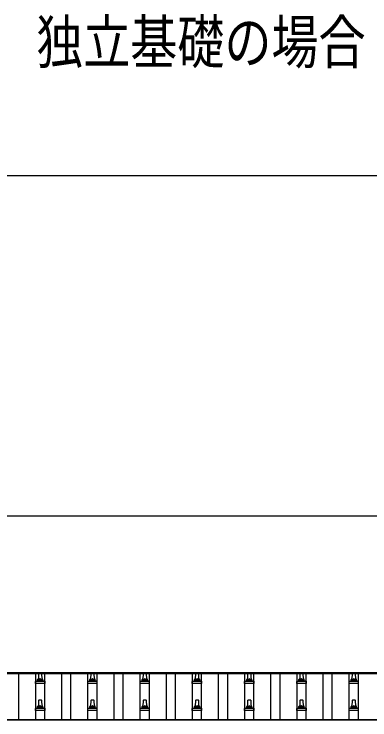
# Model space of a CAD drawing. Units: millimetres, scale not verified. Extents: x -21025 to 21025, y -14850 to 14850.
# Drawn here: x -14191 to -12830, y -3856 to -1154 of the extents above; entities that cross this region are included whole.
import ezdxf
from ezdxf.enums import TextEntityAlignment as Align

# ---------------------------------------------------------------- set-up
doc = ezdxf.new("R2010")
doc.units = ezdxf.units.MM
doc.header["$LTSCALE"] = 60
for name, color, linetype in [('0-2_USER1', 3, 'Continuous'), ('0-3_YKK_11', 7, 'Continuous'), ('0-5_YKK_13', 4, 'Continuous'), ('0-6_YKK_A1', 4, 'Continuous'), ('0-7_YKK_D', 6, 'Continuous')]:
    doc.layers.add(name, color=color, linetype=linetype)
doc.styles.add('ＭＳ ゴシック', font='')
doc.styles.get('ＭＳ ゴシック').set_extended_font_data('MS Gothic')

msp = doc.modelspace()

# ---------------------------------------------------------------- linework, layer by layer
at = {"layer": '0-3_YKK_11'}
msp.add_line((1916.61, -1773.22), (-19335.69, -1773.22), dxfattribs=at)
at = {"layer": '0-5_YKK_13'}
for p, q in [((-14101.4, -3705.62), (-14101.4, -3701.41)), ((-14100.4, -3701.41), (-14082.4, -3701.41)), ((-14097.4, -3701.41), (-14096.67, -3677.88)), ((-14095.68, -3676.91), (-14087.13, -3676.91)), ((-14086.13, -3677.88), (-14085.4, -3701.41)), ((-14081.4, -3705.62), (-14081.4, -3701.41)), ((-13901.4, -3705.62), (-13901.4, -3701.41)), ((-13900.4, -3701.41), (-13882.4, -3701.41)), ((-13897.4, -3701.41), (-13896.67, -3677.88)), ((-13895.68, -3676.91), (-13887.13, -3676.91)), ((-13886.13, -3677.88), (-13885.4, -3701.41)), ((-13881.4, -3705.62), (-13881.4, -3701.41)), ((-13701.4, -3705.62), (-13701.4, -3701.41)), ((-13700.4, -3701.41), (-13682.4, -3701.41)), ((-13697.4, -3701.41), (-13696.67, -3677.88)), ((-13695.68, -3676.91), (-13687.13, -3676.91)), ((-13686.13, -3677.88), (-13685.4, -3701.41)), ((-13681.4, -3705.62), (-13681.4, -3701.41)), ((-13501.4, -3705.62), (-13501.4, -3701.41)), ((-13500.4, -3701.41), (-13482.4, -3701.41)), ((-13497.4, -3701.41), (-13496.67, -3677.88)), ((-13495.68, -3676.91), (-13487.13, -3676.91)), ((-13486.13, -3677.88), (-13485.4, -3701.41)), ((-13481.4, -3705.62), (-13481.4, -3701.41)), ((-13301.4, -3705.62), (-13301.4, -3701.41)), ((-13300.4, -3701.41), (-13282.4, -3701.41)), ((-13297.4, -3701.41), (-13296.67, -3677.88)), ((-13295.68, -3676.91), (-13287.13, -3676.91)), ((-13286.13, -3677.88), (-13285.4, -3701.41)), ((-13281.4, -3705.62), (-13281.4, -3701.41)), ((-13101.4, -3705.62), (-13101.4, -3701.41)), ((-13100.4, -3701.41), (-13082.4, -3701.41)), ((-13097.4, -3701.41), (-13096.67, -3677.88)), ((-13095.68, -3676.91), (-13087.13, -3676.91)), ((-13086.13, -3677.88), (-13085.4, -3701.41)), ((-13081.4, -3705.62), (-13081.4, -3701.41)), ((-12901.4, -3705.62), (-12901.4, -3701.41)), ((-12900.4, -3701.41), (-12882.4, -3701.41)), ((-12897.4, -3701.41), (-12896.67, -3677.88)), ((-12895.68, -3676.91), (-12887.13, -3676.91)), ((-12886.13, -3677.88), (-12885.4, -3701.41)), ((-12881.4, -3705.62), (-12881.4, -3701.41)), ((-14109.65, -3716.91), (-14109.65, -3709.19)), ((-14073.15, -3716.91), (-14109.65, -3716.91)), ((-14109.27, -3708.41), (-14073.53, -3708.41)), ((-14108.89, -3708.22), (-14102.17, -3706.59)), ((-14101.78, -3706.41), (-14081.02, -3706.41)), ((-14073.92, -3708.22), (-14080.64, -3706.59)), ((-14073.15, -3716.91), (-14073.15, -3709.19)), ((-13909.65, -3716.91), (-13909.65, -3709.19)), ((-13873.15, -3716.91), (-13909.65, -3716.91)), ((-13909.27, -3708.41), (-13873.53, -3708.41)), ((-13908.89, -3708.22), (-13902.17, -3706.59)), ((-13901.78, -3706.41), (-13881.02, -3706.41)), ((-13873.92, -3708.22), (-13880.64, -3706.59)), ((-13873.15, -3716.91), (-13873.15, -3709.19)), ((-13709.65, -3716.91), (-13709.65, -3709.19)), ((-13673.15, -3716.91), (-13709.65, -3716.91)), ((-13709.27, -3708.41), (-13673.53, -3708.41)), ((-13708.89, -3708.22), (-13702.17, -3706.59)), ((-13701.78, -3706.41), (-13681.02, -3706.41)), ((-13673.92, -3708.22), (-13680.64, -3706.59)), ((-13673.15, -3716.91), (-13673.15, -3709.19)), ((-13509.65, -3716.91), (-13509.65, -3709.19)), ((-13473.15, -3716.91), (-13509.65, -3716.91)), ((-13509.27, -3708.41), (-13473.53, -3708.41)), ((-13508.89, -3708.22), (-13502.17, -3706.59)), ((-13501.78, -3706.41), (-13481.02, -3706.41)), ((-13473.92, -3708.22), (-13480.64, -3706.59)), ((-13473.15, -3716.91), (-13473.15, -3709.19)), ((-13309.65, -3716.91), (-13309.65, -3709.19)), ((-13273.15, -3716.91), (-13309.65, -3716.91)), ((-13309.27, -3708.41), (-13273.53, -3708.41)), ((-13308.89, -3708.22), (-13302.17, -3706.59)), ((-13301.78, -3706.41), (-13281.02, -3706.41)), ((-13273.92, -3708.22), (-13280.64, -3706.59)), ((-13273.15, -3716.91), (-13273.15, -3709.19)), ((-13109.65, -3716.91), (-13109.65, -3709.19)), ((-13073.15, -3716.91), (-13109.65, -3716.91)), ((-13109.27, -3708.41), (-13073.53, -3708.41)), ((-13108.89, -3708.22), (-13102.17, -3706.59)), ((-13101.78, -3706.41), (-13081.02, -3706.41)), ((-13073.92, -3708.22), (-13080.64, -3706.59)), ((-13073.15, -3716.91), (-13073.15, -3709.19)), ((-12909.65, -3716.91), (-12909.65, -3709.19)), ((-12873.15, -3716.91), (-12909.65, -3716.91)), ((-12909.27, -3708.41), (-12873.53, -3708.41)), ((-12908.89, -3708.22), (-12902.17, -3706.59)), ((-12901.78, -3706.41), (-12881.02, -3706.41)), ((-12873.92, -3708.22), (-12880.64, -3706.59)), ((-12873.15, -3716.91), (-12873.15, -3709.19)), ((-14097.4, -3804.74), (-14096.67, -3781.21)), ((-14095.68, -3780.24), (-14087.13, -3780.24)), ((-14086.13, -3781.21), (-14085.4, -3804.74)), ((-13897.4, -3804.74), (-13896.67, -3781.21)), ((-13895.68, -3780.24), (-13887.13, -3780.24)), ((-13886.13, -3781.21), (-13885.4, -3804.74)), ((-13697.4, -3804.74), (-13696.67, -3781.21)), ((-13695.68, -3780.24), (-13687.13, -3780.24)), ((-13686.13, -3781.21), (-13685.4, -3804.74)), ((-13497.4, -3804.74), (-13496.67, -3781.21)), ((-13495.68, -3780.24), (-13487.13, -3780.24)), ((-13486.13, -3781.21), (-13485.4, -3804.74)), ((-13297.4, -3804.74), (-13296.67, -3781.21)), ((-13295.68, -3780.24), (-13287.13, -3780.24)), ((-13286.13, -3781.21), (-13285.4, -3804.74)), ((-13097.4, -3804.74), (-13096.67, -3781.21)), ((-13095.68, -3780.24), (-13087.13, -3780.24)), ((-13086.13, -3781.21), (-13085.4, -3804.74)), ((-12897.4, -3804.74), (-12896.67, -3781.21)), ((-12895.68, -3780.24), (-12887.13, -3780.24)), ((-12886.13, -3781.21), (-12885.4, -3804.74)), ((-14108.89, -3811.55), (-14102.17, -3809.92)), ((-14101.78, -3809.74), (-14081.02, -3809.74)), ((-14101.4, -3808.95), (-14101.4, -3804.74)), ((-14100.4, -3804.74), (-14082.4, -3804.74)), ((-14081.4, -3808.95), (-14081.4, -3804.74)), ((-14073.92, -3811.55), (-14080.64, -3809.92)), ((-13908.89, -3811.55), (-13902.17, -3809.92)), ((-13901.78, -3809.74), (-13881.02, -3809.74)), ((-13901.4, -3808.95), (-13901.4, -3804.74)), ((-13900.4, -3804.74), (-13882.4, -3804.74)), ((-13881.4, -3808.95), (-13881.4, -3804.74)), ((-13873.92, -3811.55), (-13880.64, -3809.92)), ((-13708.89, -3811.55), (-13702.17, -3809.92)), ((-13701.78, -3809.74), (-13681.02, -3809.74)), ((-13701.4, -3808.95), (-13701.4, -3804.74)), ((-13700.4, -3804.74), (-13682.4, -3804.74)), ((-13681.4, -3808.95), (-13681.4, -3804.74)), ((-13673.92, -3811.55), (-13680.64, -3809.92)), ((-13508.89, -3811.55), (-13502.17, -3809.92)), ((-13501.78, -3809.74), (-13481.02, -3809.74)), ((-13501.4, -3808.95), (-13501.4, -3804.74)), ((-13500.4, -3804.74), (-13482.4, -3804.74)), ((-13481.4, -3808.95), (-13481.4, -3804.74)), ((-13473.92, -3811.55), (-13480.64, -3809.92)), ((-13308.89, -3811.55), (-13302.17, -3809.92)), ((-13301.78, -3809.74), (-13281.02, -3809.74)), ((-13301.4, -3808.95), (-13301.4, -3804.74)), ((-13300.4, -3804.74), (-13282.4, -3804.74)), ((-13281.4, -3808.95), (-13281.4, -3804.74)), ((-13273.92, -3811.55), (-13280.64, -3809.92)), ((-13108.89, -3811.55), (-13102.17, -3809.92)), ((-13101.78, -3809.74), (-13081.02, -3809.74)), ((-13101.4, -3808.95), (-13101.4, -3804.74)), ((-13100.4, -3804.74), (-13082.4, -3804.74)), ((-13081.4, -3808.95), (-13081.4, -3804.74)), ((-13073.92, -3811.55), (-13080.64, -3809.92)), ((-12908.89, -3811.55), (-12902.17, -3809.92)), ((-12901.78, -3809.74), (-12881.02, -3809.74)), ((-12901.4, -3808.95), (-12901.4, -3804.74)), ((-12900.4, -3804.74), (-12882.4, -3804.74)), ((-12881.4, -3808.95), (-12881.4, -3804.74)), ((-12873.92, -3811.55), (-12880.64, -3809.92)), ((-14109.65, -3820.24), (-14109.65, -3812.53)), ((-14073.15, -3820.24), (-14109.65, -3820.24)), ((-14109.27, -3811.74), (-14073.53, -3811.74)), ((-14073.15, -3820.24), (-14073.15, -3812.53)), ((-13909.65, -3820.24), (-13909.65, -3812.53)), ((-13873.15, -3820.24), (-13909.65, -3820.24)), ((-13909.27, -3811.74), (-13873.53, -3811.74)), ((-13873.15, -3820.24), (-13873.15, -3812.53)), ((-13709.65, -3820.24), (-13709.65, -3812.53)), ((-13673.15, -3820.24), (-13709.65, -3820.24)), ((-13709.27, -3811.74), (-13673.53, -3811.74)), ((-13673.15, -3820.24), (-13673.15, -3812.53)), ((-13509.65, -3820.24), (-13509.65, -3812.53)), ((-13473.15, -3820.24), (-13509.65, -3820.24)), ((-13509.27, -3811.74), (-13473.53, -3811.74)), ((-13473.15, -3820.24), (-13473.15, -3812.53)), ((-13309.65, -3820.24), (-13309.65, -3812.53)), ((-13273.15, -3820.24), (-13309.65, -3820.24)), ((-13309.27, -3811.74), (-13273.53, -3811.74)), ((-13273.15, -3820.24), (-13273.15, -3812.53)), ((-13109.65, -3820.24), (-13109.65, -3812.53)), ((-13073.15, -3820.24), (-13109.65, -3820.24)), ((-13109.27, -3811.74), (-13073.53, -3811.74)), ((-13073.15, -3820.24), (-13073.15, -3812.53)), ((-12909.65, -3820.24), (-12909.65, -3812.53)), ((-12873.15, -3820.24), (-12909.65, -3820.24)), ((-12909.27, -3811.74), (-12873.53, -3811.74)), ((-12873.15, -3820.24), (-12873.15, -3812.53))]:
    msp.add_line(p, q, dxfattribs=at)
for centre, radius, start, end in [((-14097.32, -3702.04), 4.13, 90, 171.17633), ((-14100.4, -3702.41), 1, 90, 180), ((-14095.68, -3677.91), 1, 90, 178.60509), ((-14088.07, -3701.41), 4.83, 133.60282, 180), ((-14094.73, -3701.41), 4.83, 0, 46.39718), ((-14087.13, -3677.91), 1, 1.39491, 90), ((-14085.49, -3702.04), 4.13, 8.82367, 90), ((-14082.4, -3702.41), 1, 0, 90), ((-13897.32, -3702.04), 4.13, 90, 171.17633), ((-13900.4, -3702.41), 1, 90, 180), ((-13895.68, -3677.91), 1, 90, 178.60509), ((-13888.07, -3701.41), 4.83, 133.60282, 180), ((-13894.73, -3701.41), 4.83, 0, 46.39718), ((-13887.13, -3677.91), 1, 1.39491, 90), ((-13885.49, -3702.04), 4.13, 8.82367, 90), ((-13882.4, -3702.41), 1, 0, 90), ((-13697.32, -3702.04), 4.13, 90, 171.17633), ((-13700.4, -3702.41), 1, 90, 180), ((-13695.68, -3677.91), 1, 90, 178.60509), ((-13688.07, -3701.41), 4.83, 133.60282, 180), ((-13694.73, -3701.41), 4.83, 0, 46.39718), ((-13687.13, -3677.91), 1, 1.39491, 90), ((-13685.49, -3702.04), 4.13, 8.82367, 90), ((-13682.4, -3702.41), 1, 0, 90), ((-13497.32, -3702.04), 4.13, 90, 171.17633), ((-13500.4, -3702.41), 1, 90, 180), ((-13495.68, -3677.91), 1, 90, 178.60509), ((-13488.07, -3701.41), 4.83, 133.60282, 180), ((-13494.73, -3701.41), 4.83, 0, 46.39718), ((-13487.13, -3677.91), 1, 1.39491, 90), ((-13485.49, -3702.04), 4.13, 8.82367, 90), ((-13482.4, -3702.41), 1, 0, 90), ((-13297.32, -3702.04), 4.13, 90, 171.17633), ((-13300.4, -3702.41), 1, 90, 180), ((-13295.68, -3677.91), 1, 90, 178.60509), ((-13288.07, -3701.41), 4.83, 133.60282, 180), ((-13294.73, -3701.41), 4.83, 0, 46.39718), ((-13287.13, -3677.91), 1, 1.39491, 90), ((-13285.49, -3702.04), 4.13, 8.82367, 90), ((-13282.4, -3702.41), 1, 0, 90), ((-13097.32, -3702.04), 4.13, 90, 171.17633), ((-13100.4, -3702.41), 1, 90, 180), ((-13095.68, -3677.91), 1, 90, 178.60509), ((-13088.07, -3701.41), 4.83, 133.60282, 180), ((-13094.73, -3701.41), 4.83, 0, 46.39718), ((-13087.13, -3677.91), 1, 1.39491, 90), ((-13085.49, -3702.04), 4.13, 8.82367, 90), ((-13082.4, -3702.41), 1, 0, 90), ((-12897.32, -3702.04), 4.13, 90, 171.17633), ((-12900.4, -3702.41), 1, 90, 180), ((-12895.68, -3677.91), 1, 90, 178.60509), ((-12888.07, -3701.41), 4.83, 133.60282, 180), ((-12894.73, -3701.41), 4.83, 0, 46.39718), ((-12887.13, -3677.91), 1, 1.39491, 90), ((-12885.49, -3702.04), 4.13, 8.82367, 90), ((-12882.4, -3702.41), 1, 0, 90), ((-14108.65, -3709.19), 1, 103.62699, 180), ((-14102.4, -3705.62), 1, 283.62699, 0), ((-14080.4, -3705.62), 1, 180, 256.37301), ((-14074.15, -3709.19), 1, 0, 76.37301), ((-13908.65, -3709.19), 1, 103.62699, 180), ((-13902.4, -3705.62), 1, 283.62699, 0), ((-13880.4, -3705.62), 1, 180, 256.37301), ((-13874.15, -3709.19), 1, 0, 76.37301), ((-13708.65, -3709.19), 1, 103.62699, 180), ((-13702.4, -3705.62), 1, 283.62699, 0), ((-13680.4, -3705.62), 1, 180, 256.37301), ((-13674.15, -3709.19), 1, 0, 76.37301), ((-13508.65, -3709.19), 1, 103.62699, 180), ((-13502.4, -3705.62), 1, 283.62699, 0), ((-13480.4, -3705.62), 1, 180, 256.37301), ((-13474.15, -3709.19), 1, 0, 76.37301), ((-13308.65, -3709.19), 1, 103.62699, 180), ((-13302.4, -3705.62), 1, 283.62699, 0), ((-13280.4, -3705.62), 1, 180, 256.37301), ((-13274.15, -3709.19), 1, 0, 76.37301), ((-13108.65, -3709.19), 1, 103.62699, 180), ((-13102.4, -3705.62), 1, 283.62699, 0), ((-13080.4, -3705.62), 1, 180, 256.37301), ((-13074.15, -3709.19), 1, 0, 76.37301), ((-12908.65, -3709.19), 1, 103.62699, 180), ((-12902.4, -3705.62), 1, 283.62699, 0), ((-12880.4, -3705.62), 1, 180, 256.37301), ((-12874.15, -3709.19), 1, 0, 76.37301), ((-14095.68, -3781.24), 1, 90, 178.60509), ((-14087.13, -3781.24), 1, 1.39491, 90), ((-13895.68, -3781.24), 1, 90, 178.60509), ((-13887.13, -3781.24), 1, 1.39491, 90), ((-13695.68, -3781.24), 1, 90, 178.60509), ((-13687.13, -3781.24), 1, 1.39491, 90), ((-13495.68, -3781.24), 1, 90, 178.60509), ((-13487.13, -3781.24), 1, 1.39491, 90), ((-13295.68, -3781.24), 1, 90, 178.60509), ((-13287.13, -3781.24), 1, 1.39491, 90), ((-13095.68, -3781.24), 1, 90, 178.60509), ((-13087.13, -3781.24), 1, 1.39491, 90), ((-12895.68, -3781.24), 1, 90, 178.60509), ((-12887.13, -3781.24), 1, 1.39491, 90), ((-14102.4, -3808.95), 1, 283.62699, 0), ((-14097.32, -3805.37), 4.13, 90, 171.17633), ((-14100.4, -3805.74), 1, 90, 180), ((-14088.07, -3804.74), 4.83, 133.60282, 180), ((-14094.73, -3804.74), 4.83, 0, 46.39718), ((-14085.49, -3805.37), 4.13, 8.82367, 90), ((-14082.4, -3805.74), 1, 0, 90), ((-14080.4, -3808.95), 1, 180, 256.37301), ((-13902.4, -3808.95), 1, 283.62699, 0), ((-13897.32, -3805.37), 4.13, 90, 171.17633), ((-13900.4, -3805.74), 1, 90, 180), ((-13888.07, -3804.74), 4.83, 133.60282, 180), ((-13894.73, -3804.74), 4.83, 0, 46.39718), ((-13885.49, -3805.37), 4.13, 8.82367, 90), ((-13882.4, -3805.74), 1, 0, 90), ((-13880.4, -3808.95), 1, 180, 256.37301), ((-13702.4, -3808.95), 1, 283.62699, 0), ((-13697.32, -3805.37), 4.13, 90, 171.17633), ((-13700.4, -3805.74), 1, 90, 180), ((-13688.07, -3804.74), 4.83, 133.60282, 180), ((-13694.73, -3804.74), 4.83, 0, 46.39718), ((-13685.49, -3805.37), 4.13, 8.82367, 90), ((-13682.4, -3805.74), 1, 0, 90), ((-13680.4, -3808.95), 1, 180, 256.37301), ((-13502.4, -3808.95), 1, 283.62699, 0), ((-13497.32, -3805.37), 4.13, 90, 171.17633), ((-13500.4, -3805.74), 1, 90, 180), ((-13488.07, -3804.74), 4.83, 133.60282, 180), ((-13494.73, -3804.74), 4.83, 0, 46.39718), ((-13485.49, -3805.37), 4.13, 8.82367, 90), ((-13482.4, -3805.74), 1, 0, 90), ((-13480.4, -3808.95), 1, 180, 256.37301), ((-13302.4, -3808.95), 1, 283.62699, 0), ((-13297.32, -3805.37), 4.13, 90, 171.17633), ((-13300.4, -3805.74), 1, 90, 180), ((-13288.07, -3804.74), 4.83, 133.60282, 180), ((-13294.73, -3804.74), 4.83, 0, 46.39718), ((-13285.49, -3805.37), 4.13, 8.82367, 90), ((-13282.4, -3805.74), 1, 0, 90), ((-13280.4, -3808.95), 1, 180, 256.37301), ((-13102.4, -3808.95), 1, 283.62699, 0), ((-13097.32, -3805.37), 4.13, 90, 171.17633), ((-13100.4, -3805.74), 1, 90, 180), ((-13088.07, -3804.74), 4.83, 133.60282, 180), ((-13094.73, -3804.74), 4.83, 0, 46.39718), ((-13085.49, -3805.37), 4.13, 8.82367, 90), ((-13082.4, -3805.74), 1, 0, 90), ((-13080.4, -3808.95), 1, 180, 256.37301), ((-12902.4, -3808.95), 1, 283.62699, 0), ((-12897.32, -3805.37), 4.13, 90, 171.17633), ((-12900.4, -3805.74), 1, 90, 180), ((-12888.07, -3804.74), 4.83, 133.60282, 180), ((-12894.73, -3804.74), 4.83, 0, 46.39718), ((-12885.49, -3805.37), 4.13, 8.82367, 90), ((-12882.4, -3805.74), 1, 0, 90), ((-12880.4, -3808.95), 1, 180, 256.37301), ((-14108.65, -3812.53), 1, 103.62699, 180), ((-14074.15, -3812.53), 1, 0, 76.37301), ((-13908.65, -3812.53), 1, 103.62699, 180), ((-13874.15, -3812.53), 1, 0, 76.37301), ((-13708.65, -3812.53), 1, 103.62699, 180), ((-13674.15, -3812.53), 1, 0, 76.37301), ((-13508.65, -3812.53), 1, 103.62699, 180), ((-13474.15, -3812.53), 1, 0, 76.37301), ((-13308.65, -3812.53), 1, 103.62699, 180), ((-13274.15, -3812.53), 1, 0, 76.37301), ((-13108.65, -3812.53), 1, 103.62699, 180), ((-13074.15, -3812.53), 1, 0, 76.37301), ((-12908.65, -3812.53), 1, 103.62699, 180), ((-12874.15, -3812.53), 1, 0, 76.37301)]:
    msp.add_arc(centre, radius, start, end, dxfattribs=at)
at = {"layer": '0-6_YKK_A1'}
for p, q in [((-17514.4, -3674.89), (-9713.9, -3674.89)), ((-17514.4, -3678.47), (-9691.4, -3678.47)), ((-14173.9, -3854.93), (-14173.9, -3678.47)), ((-14108.9, -3854.93), (-14108.9, -3678.47)), ((-14073.9, -3854.93), (-14073.9, -3678.47)), ((-14008.9, -3854.93), (-14008.9, -3678.47)), ((-13973.9, -3854.93), (-13973.9, -3678.47)), ((-13908.9, -3854.93), (-13908.9, -3678.47)), ((-13873.9, -3854.93), (-13873.9, -3678.47)), ((-13808.9, -3854.93), (-13808.9, -3678.47)), ((-13773.9, -3854.93), (-13773.9, -3678.47)), ((-13708.9, -3854.93), (-13708.9, -3678.47)), ((-13673.9, -3854.93), (-13673.9, -3678.47)), ((-13608.9, -3854.93), (-13608.9, -3678.47)), ((-13573.9, -3854.93), (-13573.9, -3678.47)), ((-13508.9, -3854.93), (-13508.9, -3678.47)), ((-13473.9, -3854.93), (-13473.9, -3678.47)), ((-13408.9, -3854.93), (-13408.9, -3678.47)), ((-13373.9, -3854.93), (-13373.9, -3678.47)), ((-13308.9, -3854.93), (-13308.9, -3678.47)), ((-13273.9, -3854.93), (-13273.9, -3678.47)), ((-13208.9, -3854.93), (-13208.9, -3678.47)), ((-13173.9, -3854.93), (-13173.9, -3678.47)), ((-13108.9, -3854.93), (-13108.9, -3678.47)), ((-13073.9, -3854.93), (-13073.9, -3678.47)), ((-13008.9, -3854.93), (-13008.9, -3678.47)), ((-12973.9, -3854.93), (-12973.9, -3678.47)), ((-12908.9, -3854.93), (-12908.9, -3678.47)), ((-12873.9, -3854.93), (-12873.9, -3678.47)), ((-17514.4, -3854.93), (-11501.4, -3854.93)), ((-17509.7, -3856.49), (-11501.4, -3856.49))]:
    msp.add_line(p, q, dxfattribs=at)
at = {"layer": '0-7_YKK_D'}
msp.add_line((-17276.4, -3074.89), (-8106.4, -3074.89), dxfattribs=at)

# ---------------------------------------------------------------- texts
at = {"layer": '0-2_USER1', "style": 'ＭＳ ゴシック', "width": 0.8}
msp.add_text('独立基礎の場合', height=165, dxfattribs=at).set_placement((-14106.95, -1392.36), align=Align.BOTTOM_LEFT)

doc.saveas('drawing.dxf')
